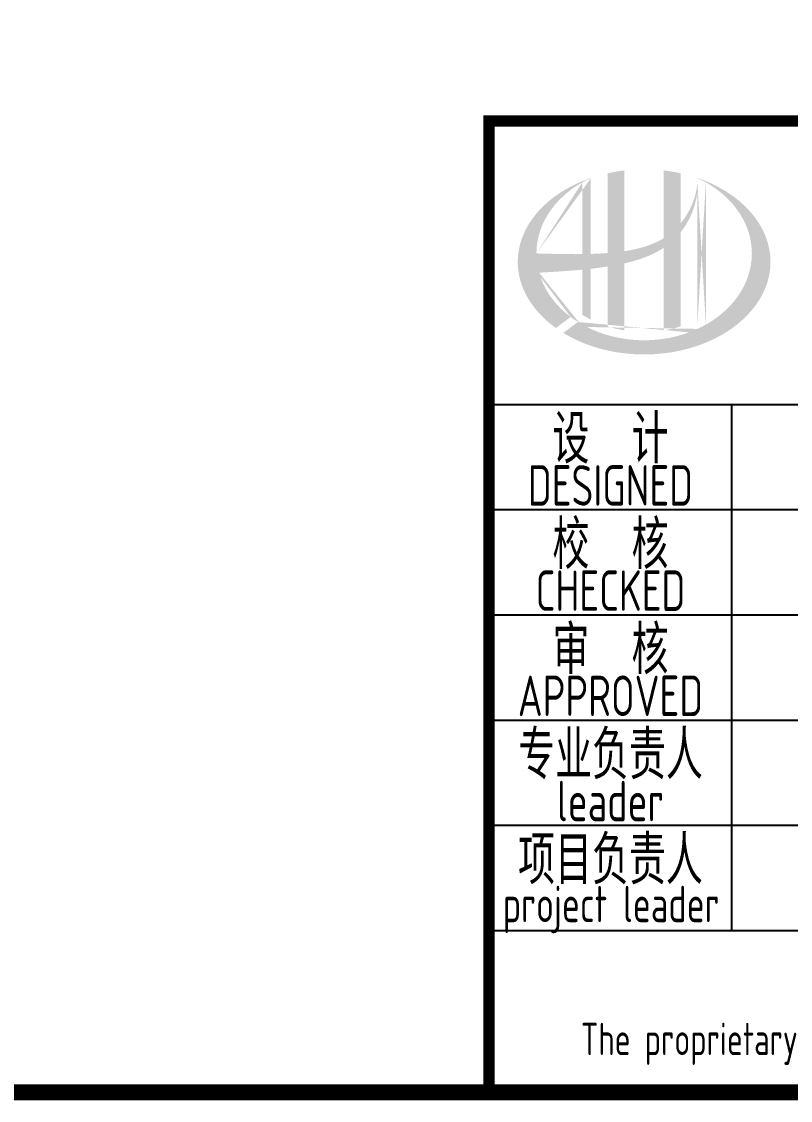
# Model space of a CAD drawing. Extents: x 6250600 to 6678662, y -692028 to -290561.
# Drawn here: x 6581553 to 6586298, y -465433 to -458767 of the extents above; entities that cross this region are included whole.
import ezdxf
from ezdxf.enums import TextEntityAlignment as Align

# ---------------------------------------------------------------- set-up
doc = ezdxf.new("R2010")
doc.units = 0
doc.header["$LTSCALE"] = 1000
doc.header["$MEASUREMENT"] = 0
doc.layers.get('0').update_dxf_attribs({"linetype": 'CONTINUOUS'})
doc.layers.add('PUB_TITLE', color=4, linetype='CONTINUOUS')
doc.styles.add('AHD', font='sceie.shx', dxfattribs={"width": 0.7, "bigfont": 'sceic.shx'})

msp = doc.modelspace()

# ---------------------------------------------------------------- hatches: boundary and pattern name
h = msp.add_hatch(color=256)
edge = h.paths.add_edge_path()
edge.add_spline(control_points=[(6585274.2, -460261), (6585280.3, -460259.6), (6585286.4, -460258.2), (6585335.5, -460246.3), (6585378.1, -460233.3), (6585453.1, -460202.2), (6585486, -460185.3), (6585516.8, -460164.7)], knot_values=[61.629012, 61.629012, 61.629012, 61.629012, 63.330431, 63.330431, 75.353634, 75.353634, 85.398649, 85.398649, 85.398649, 85.398649], degree=3, periodic=0)
edge.add_line((6585516.8, -460164.7), (6585516.8, -460674.9))
edge.add_spline(control_points=[(6585516.8, -460674.9), (6585534, -460672.1), (6585551, -460668.8), (6585585.8, -460660.7), (6585603.5, -460655.9), (6585620.8, -460650.5)], knot_values=[4.908456, 4.908456, 4.908456, 4.908456, 4.992821, 4.992821, 5.083034, 5.083034, 5.083034, 5.083034], degree=3, periodic=0)
edge.add_line((6585620.8, -460650.5), (6585620.8, -460069))
edge.add_spline(control_points=[(6585620.8, -460069), (6585629.5, -460058.1), (6585637.7, -460046.7), (6585663.8, -460007.1), (6585679.4, -459977.1), (6585708.7, -459904.3), (6585719.9, -459860.6), (6585724.6, -459815.2), (6585724.7, -459814), (6585724.8, -459812.7)], knot_values=[97.991744, 97.991744, 97.991744, 97.991744, 101.64219, 101.64219, 110.337975, 110.337975, 121.934322, 121.934322, 122.270691, 122.270691, 122.270691, 122.270691], degree=3, periodic=0)
edge.add_line((6585724.8, -459812.7), (6585724.8, -459742.3))
edge.add_spline(control_points=[(6585724.8, -459742.3), (6585724.8, -459749.9), (6585724.4, -459757.6), (6585723.8, -459765.3)], knot_values=[126.194075, 126.194075, 126.194075, 126.194075, 128.396762, 128.396762, 128.396762, 128.396762], degree=3, periodic=0)
edge.add_spline(control_points=[(6585723.8, -459765.3), (6585723.4, -459771.5), (6585722.7, -459777.7), (6585722, -459783.9)], knot_values=[124.417049, 124.417049, 124.417049, 124.417049, 126.194075, 126.194075, 126.194075, 126.194075], degree=3, periodic=0)
edge.add_spline(control_points=[(6585722, -459783.9), (6585720.8, -459793), (6585719.4, -459802.1), (6585717.6, -459811.2)], knot_values=[121.80529, 121.80529, 121.80529, 121.80529, 124.417049, 124.417049, 124.417049, 124.417049], degree=3, periodic=0)
edge.add_spline(control_points=[(6585717.6, -459811.2), (6585715.2, -459823.4), (6585712.2, -459835.5), (6585708.8, -459847.5)], knot_values=[118.31574, 118.31574, 118.31574, 118.31574, 121.80529, 121.80529, 121.80529, 121.80529], degree=3, periodic=0)
edge.add_spline(control_points=[(6585708.8, -459847.5), (6585705.3, -459859.7), (6585701.2, -459871.7), (6585696.7, -459883.5)], knot_values=[114.795988, 114.795988, 114.795988, 114.795988, 118.31574, 118.31574, 118.31574, 118.31574], degree=3, periodic=0)
edge.add_spline(control_points=[(6585696.7, -459883.5), (6585692.2, -459895.2), (6585687.2, -459906.8), (6585681.8, -459918.1)], knot_values=[111.329641, 111.329641, 111.329641, 111.329641, 114.795988, 114.795988, 114.795988, 114.795988], degree=3, periodic=0)
edge.add_spline(control_points=[(6585681.8, -459918.1), (6585676.2, -459929.7), (6585670.2, -459941), (6585663.8, -459952.1)], knot_values=[107.79529, 107.79529, 107.79529, 107.79529, 111.329641, 111.329641, 111.329641, 111.329641], degree=3, periodic=0)
edge.add_spline(control_points=[(6585663.8, -459952.1), (6585657.5, -459962.9), (6585650.7, -459973.5), (6585643.6, -459983.7)], knot_values=[104.343579, 104.343579, 104.343579, 104.343579, 107.79529, 107.79529, 107.79529, 107.79529], degree=3, periodic=0)
edge.add_spline(control_points=[(6585643.6, -459983.7), (6585636.4, -459994.1), (6585628.8, -460004.2), (6585620.8, -460013.9)], knot_values=[100.8507, 100.8507, 100.8507, 100.8507, 104.343579, 104.343579, 104.343579, 104.343579], degree=3, periodic=0)
edge.add_line((6585620.8, -460013.9), (6585620.8, -459704.6))
edge.add_spline(control_points=[(6585620.8, -459704.6), (6585586.8, -459697), (6585552, -459691.1), (6585516.8, -459687.1)], knot_values=[4.423999, 4.423999, 4.423999, 4.423999, 4.558741, 4.558741, 4.558741, 4.558741], degree=3, periodic=0)
edge.add_line((6585516.8, -459687.1), (6585516.8, -460105.2))
edge.add_spline(control_points=[(6585516.8, -460105.2), (6585444.9, -460149.7), (6585360.7, -460173), (6585274.2, -460186)], knot_values=[63.246215, 63.246215, 63.246215, 63.246215, 87.689124, 87.689124, 87.689124, 87.689124], degree=3, periodic=0)
edge.add_line((6585274.2, -460186), (6585274.2, -459687.1))
edge.add_spline(control_points=[(6585274.2, -459687.1), (6585239, -459691.1), (6585204.2, -459697), (6585170.2, -459704.6)], knot_values=[4.866038, 4.866038, 4.866038, 4.866038, 5.000777, 5.000777, 5.000777, 5.000777], degree=3, periodic=0)
edge.add_line((6585170.2, -459704.6), (6585170.2, -460197.4))
edge.add_spline(control_points=[(6585170.2, -460197.4), (6585168.5, -460197.5), (6585133.6, -460200.2), (6585098.9, -460201.9), (6585066.2, -460203)], knot_values=[43.657356, 43.657356, 43.657356, 43.657356, 44.134253, 53.497092, 53.497092, 53.497092, 53.497092], degree=3, periodic=0)
edge.add_line((6585066.2, -460203), (6585066.2, -459733.8))
edge.add_spline(control_points=[(6585066.2, -459733.8), (6585049.1, -459739.7), (6585032.4, -459746), (6585016, -459752.7)], knot_values=[5.14157, 5.14157, 5.14157, 5.14157, 5.212921, 5.212921, 5.212921, 5.212921], degree=3, periodic=0)
edge.add_spline(control_points=[(6585016, -459752.7), (6585009.1, -459755.5), (6585002.2, -459758.5), (6584970, -459772.6), (6584945.5, -459784.9), (6584922, -459798.1)], knot_values=[5.212921, 5.212921, 5.212921, 5.212921, 5.24296, 5.24296, 5.355623, 5.355623, 5.355623, 5.355623], degree=3, periodic=0)
edge.add_spline(control_points=[(6584922, -459798.1), (6584907.1, -459806.4), (6584892.7, -459815.2), (6584878.7, -459824.3)], knot_values=[5.355623, 5.355623, 5.355623, 5.355623, 5.426974, 5.426974, 5.426974, 5.426974], degree=3, periodic=0)
edge.add_spline(control_points=[(6584878.7, -459824.3), (6584871.3, -459829.1), (6584864, -459834), (6584850.5, -459843.5), (6584844.2, -459848), (6584838.1, -459852.6)], knot_values=[5.426974, 5.426974, 5.426974, 5.426974, 5.464765, 5.464765, 5.498325, 5.498325, 5.498325, 5.498325], degree=3, periodic=0)
edge.add_spline(control_points=[(6584838.1, -459852.6), (6584812, -459872.2), (6584788, -459893.1), (6584766.1, -459915)], knot_values=[5.498325, 5.498325, 5.498325, 5.498325, 5.641027, 5.641027, 5.641027, 5.641027], degree=3, periodic=0)
edge.add_spline(control_points=[(6584766.1, -459915), (6584759.1, -459922), (6584752.3, -459929.2), (6584731.9, -459951.7), (6584719, -459967.6), (6584707.2, -459983.8)], knot_values=[5.641027, 5.641027, 5.641027, 5.641027, 5.686569, 5.686569, 5.783729, 5.783729, 5.783729, 5.783729], degree=3, periodic=0)
edge.add_spline(control_points=[(6584707.2, -459983.8), (6584692.1, -460004.6), (6584678.8, -460025.9), (6584665.7, -460050.9), (6584664, -460054.1), (6584662.5, -460057.3)], knot_values=[5.783729, 5.783729, 5.783729, 5.783729, 5.908374, 5.908374, 5.92643, 5.92643, 5.92643, 5.92643], degree=3, periodic=0)
edge.add_spline(control_points=[(6584662.5, -460057.3), (6584650, -460082.4), (6584640, -460108), (6584632.4, -460134)], knot_values=[5.92643, 5.92643, 5.92643, 5.92643, 6.069132, 6.069132, 6.069132, 6.069132], degree=3, periodic=0)
edge.add_spline(control_points=[(6584632.4, -460134), (6584629.2, -460145.1), (6584626.5, -460156.2), (6584621.1, -460182.4), (6584618.8, -460197.4), (6584617.4, -460212.5)], knot_values=[6.069132, 6.069132, 6.069132, 6.069132, 6.130179, 6.130179, 6.211834, 6.211834, 6.211834, 6.211834], degree=3, periodic=0)
edge.add_spline(control_points=[(6584617.4, -460212.5), (6584616.1, -460225.7), (6584615.5, -460238.9), (6584615.5, -460252.1)], knot_values=[6.211834, 6.211834, 6.211834, 6.211834, 6.283185, 6.283185, 6.283185, 6.283185], degree=3, periodic=0)
edge.add_spline(control_points=[(6584615.5, -460252.1), (6584615.5, -460261.4), (6584615.8, -460270.7), (6584616.5, -460280)], knot_values=[6.283185, 6.283185, 6.283185, 6.283185, 6.333655, 6.333655, 6.333655, 6.333655], degree=3, periodic=0)
edge.add_spline(control_points=[(6584616.5, -460280), (6584617.7, -460298.7), (6584620.2, -460317.3), (6584624, -460335.8)], knot_values=[6.333655, 6.333655, 6.333655, 6.333655, 6.434594, 6.434594, 6.434594, 6.434594], degree=3, periodic=0)
edge.add_spline(control_points=[(6584624, -460335.8), (6584624.2, -460337), (6584624.5, -460338.3), (6584628.4, -460356.7), (6584633.2, -460373.9), (6584639, -460390.9)], knot_values=[6.434594, 6.434594, 6.434594, 6.434594, 6.441278, 6.441278, 6.535532, 6.535532, 6.535532, 6.535532], degree=3, periodic=0)
edge.add_spline(control_points=[(6584639, -460390.9), (6584645.3, -460409.2), (6584652.8, -460427.2), (6584661.6, -460445)], knot_values=[6.535532, 6.535532, 6.535532, 6.535532, 6.636471, 6.636471, 6.636471, 6.636471], degree=3, periodic=0)
edge.add_spline(control_points=[(6584661.6, -460445), (6584663.8, -460449.5), (6584666, -460453.9), (6584675.4, -460471.6), (6584683.1, -460484.6), (6584691.5, -460497.5)], knot_values=[6.636471, 6.636471, 6.636471, 6.636471, 6.661894, 6.661894, 6.73741, 6.73741, 6.73741, 6.73741], degree=3, periodic=0)
edge.add_spline(control_points=[(6584691.5, -460497.5), (6584702.6, -460514.6), (6584715, -460531.4), (6584728.5, -460547.8)], knot_values=[6.73741, 6.73741, 6.73741, 6.73741, 6.838349, 6.838349, 6.838349, 6.838349], degree=3, periodic=0)
edge.add_spline(control_points=[(6584728.5, -460547.8), (6584734.5, -460555), (6584740.6, -460562), (6584755.1, -460578), (6584763.7, -460586.8), (6584772.5, -460595.5)], knot_values=[6.838349, 6.838349, 6.838349, 6.838349, 6.88251, 6.88251, 6.939288, 6.939288, 6.939288, 6.939288], degree=3, periodic=0)
edge.add_spline(control_points=[(6584772.5, -460595.5), (6584788.3, -460610.8), (6584805.2, -460625.7), (6584823.1, -460639.9)], knot_values=[6.939288, 6.939288, 6.939288, 6.939288, 7.040227, 7.040227, 7.040227, 7.040227], degree=3, periodic=0)
edge.add_spline(control_points=[(6584823.1, -460639.9), (6584832, -460647), (6584841.2, -460653.9), (6584850.7, -460660.7)], knot_values=[7.040227, 7.040227, 7.040227, 7.040227, 7.090696, 7.090696, 7.090696, 7.090696], degree=3, periodic=0)
edge.add_line((6584850.7, -460660.7), (6584941.8, -460592.3))
edge.add_ellipse((6585395.5, -460200.1), major_axis=(665, 0), ratio=0.806676, start_angle=192.81901, end_angle=226.98533, ccw=False)
edge.add_spline(control_points=[(6584747.1, -460319.1), (6584771.1, -460317.6), (6584795.2, -460316.1), (6584883.9, -460310.6), (6584948.7, -460306.3), (6585014.2, -460300)], knot_values=[11.398263, 11.398263, 11.398263, 11.398263, 18.40729, 18.40729, 37.18094, 37.18094, 37.18094, 37.18094], degree=3, periodic=0)
edge.add_line((6585014.2, -460300), (6585014.2, -460579))
edge.add_spline(control_points=[(6585014.2, -460579), (6585017.7, -460581.3), (6585021.3, -460583.5), (6585038.3, -460593.7), (6585052, -460601.3), (6585066.2, -460608.4)], knot_values=[4.049945, 4.049945, 4.049945, 4.049945, 4.072021, 4.072021, 4.153257, 4.153257, 4.153257, 4.153257], degree=3, periodic=0)
edge.add_line((6585066.2, -460608.4), (6585066.2, -460294.5))
edge.add_spline(control_points=[(6585066.2, -460294.5), (6585098.4, -460290.9), (6585130.7, -460286.6), (6585165.6, -460281.2), (6585167.9, -460280.9), (6585170.2, -460280.5)], knot_values=[42.135009, 42.135009, 42.135009, 42.135009, 51.307228, 51.307228, 51.948574, 51.948574, 51.948574, 51.948574], degree=3, periodic=0)
edge.add_line((6585170.2, -460280.5), (6585170.2, -460650.5))
edge.add_spline(control_points=[(6585170.2, -460650.5), (6585203.8, -460661), (6585238.7, -460669.2), (6585274.2, -460674.9)], knot_values=[4.34174, 4.34174, 4.34174, 4.34174, 4.516316, 4.516316, 4.516316, 4.516316], degree=3, periodic=0)
edge.add_line((6585274.2, -460674.9), (6585274.2, -460261))
edge = h.paths.add_edge_path(flags=16)
edge.add_ellipse((6585395.5, -460200.1), major_axis=(665, 0), ratio=0.806676, start_angle=124.98746, end_angle=179.99898, ccw=False)
edge.add_line((6585014.2, -459760.5), (6585014.2, -460204.1))
edge.add_spline(control_points=[(6585014.2, -460204.1), (6584918.8, -460205.5), (6584824.9, -460202.4), (6584730.5, -460200)], knot_values=[11.27373, 11.27373, 11.27373, 11.27373, 38.687513, 38.687513, 38.687513, 38.687513], degree=3, periodic=0)
edge = h.paths.add_edge_path()
edge.add_spline(control_points=[(6584896.7, -460691.2), (6584927.7, -460710.2), (6584960.9, -460727.5), (6585045.5, -460764.7), (6585098.8, -460782.5), (6585209.5, -460809.1), (6585267, -460817.8), (6585383.1, -460825.6), (6585441.8, -460824.6), (6585557.3, -460813.2), (6585614.2, -460802.6), (6585723.2, -460772.6), (6585775.4, -460753.1), (6585872.3, -460706.2), (6585917, -460678.8), (6585997, -460617.9), (6586032.2, -460584.3), (6586091.5, -460512.8), (6586115.6, -460475), (6586152, -460396.8), (6586164.3, -460356.6), (6586176.9, -460275.4), (6586177.1, -460234.4), (6586165.7, -460153), (6586153.9, -460112.5), (6586118.3, -460033.7), (6586094.5, -459995.5), (6586035.6, -459923.3), (6586000.6, -459889.4), (6585920.8, -459827.7), (6585876, -459800), (6585794.9, -459760.3), (6585760.5, -459746.1), (6585724.8, -459733.8)], knot_values=[0.886421, 0.886421, 0.886421, 0.886421, 1.040557, 1.040557, 1.261172, 1.261172, 1.481788, 1.481788, 1.702404, 1.702404, 1.92302, 1.92302, 2.143636, 2.143636, 2.364252, 2.364252, 2.584868, 2.584868, 2.805484, 2.805484, 3.026099, 3.026099, 3.246715, 3.246715, 3.46852, 3.46852, 3.690325, 3.690325, 3.91213, 3.91213, 4.133935, 4.133935, 4.283209, 4.283209, 4.283209, 4.283209], degree=3, periodic=0)
edge.add_line((6585724.8, -459733.8), (6585724.8, -459733.9))
edge.add_spline(control_points=[(6585724.8, -459734), (6585724.9, -459736.7), (6585724.9, -459739.5), (6585724.8, -459742.3)], knot_values=[128.396762, 128.396762, 128.396762, 128.396762, 129.192193, 129.192193, 129.192193, 129.192193], degree=3, periodic=0)
edge.add_line((6585724.8, -459742.3), (6585724.8, -460666.1))
edge.add_ellipse((6585395.5, -460200.1), major_axis=(665, 0), ratio=0.806676, start_angle=232.10542, end_angle=299.68334, ccw=False)
edge.add_line((6584987, -460623.4), (6584896.7, -460691.2))
edge = h.paths.add_edge_path(flags=16)
edge.add_ellipse((6585395.5, -460200.1), major_axis=(665, 0), ratio=0.806676, start_angle=304.98746, end_angle=415.01211, ccw=False)
edge.add_line((6585776.8, -460639.6), (6585776.8, -459760.5))
h = msp.add_hatch(color=256)
edge = h.paths.add_edge_path()
edge.add_spline(control_points=[(6585274.2, -460261), (6585280.3, -460259.6), (6585286.4, -460258.2), (6585335.5, -460246.3), (6585378.1, -460233.3), (6585453.1, -460202.2), (6585486, -460185.3), (6585516.8, -460164.7)], knot_values=[61.629012, 61.629012, 61.629012, 61.629012, 63.330431, 63.330431, 75.353634, 75.353634, 85.398649, 85.398649, 85.398649, 85.398649], degree=3, periodic=0)
edge.add_line((6585516.8, -460164.7), (6585516.8, -460674.9))
edge.add_spline(control_points=[(6585516.8, -460674.9), (6585534, -460672.1), (6585551, -460668.8), (6585585.8, -460660.7), (6585603.5, -460655.9), (6585620.8, -460650.5)], knot_values=[4.908456, 4.908456, 4.908456, 4.908456, 4.992821, 4.992821, 5.083034, 5.083034, 5.083034, 5.083034], degree=3, periodic=0)
edge.add_line((6585620.8, -460650.5), (6585620.8, -460069))
edge.add_spline(control_points=[(6585620.8, -460069), (6585629.5, -460058.1), (6585637.7, -460046.7), (6585663.8, -460007.1), (6585679.4, -459977.1), (6585708.7, -459904.3), (6585719.9, -459860.6), (6585724.6, -459815.2), (6585724.7, -459814), (6585724.8, -459812.7)], knot_values=[97.991744, 97.991744, 97.991744, 97.991744, 101.64219, 101.64219, 110.337975, 110.337975, 121.934322, 121.934322, 122.270691, 122.270691, 122.270691, 122.270691], degree=3, periodic=0)
edge.add_line((6585724.8, -459812.7), (6585724.8, -459742.3))
edge.add_spline(control_points=[(6585724.8, -459742.3), (6585724.8, -459749.9), (6585724.4, -459757.6), (6585723.8, -459765.3)], knot_values=[126.194075, 126.194075, 126.194075, 126.194075, 128.396762, 128.396762, 128.396762, 128.396762], degree=3, periodic=0)
edge.add_spline(control_points=[(6585723.8, -459765.3), (6585723.4, -459771.5), (6585722.7, -459777.7), (6585722, -459783.9)], knot_values=[124.417049, 124.417049, 124.417049, 124.417049, 126.194075, 126.194075, 126.194075, 126.194075], degree=3, periodic=0)
edge.add_spline(control_points=[(6585722, -459783.9), (6585720.8, -459793), (6585719.4, -459802.1), (6585717.6, -459811.2)], knot_values=[121.80529, 121.80529, 121.80529, 121.80529, 124.417049, 124.417049, 124.417049, 124.417049], degree=3, periodic=0)
edge.add_spline(control_points=[(6585717.6, -459811.2), (6585715.2, -459823.4), (6585712.2, -459835.5), (6585708.8, -459847.5)], knot_values=[118.31574, 118.31574, 118.31574, 118.31574, 121.80529, 121.80529, 121.80529, 121.80529], degree=3, periodic=0)
edge.add_spline(control_points=[(6585708.8, -459847.5), (6585705.3, -459859.7), (6585701.2, -459871.7), (6585696.7, -459883.5)], knot_values=[114.795988, 114.795988, 114.795988, 114.795988, 118.31574, 118.31574, 118.31574, 118.31574], degree=3, periodic=0)
edge.add_spline(control_points=[(6585696.7, -459883.5), (6585692.2, -459895.2), (6585687.2, -459906.8), (6585681.8, -459918.1)], knot_values=[111.329641, 111.329641, 111.329641, 111.329641, 114.795988, 114.795988, 114.795988, 114.795988], degree=3, periodic=0)
edge.add_spline(control_points=[(6585681.8, -459918.1), (6585676.2, -459929.7), (6585670.2, -459941), (6585663.8, -459952.1)], knot_values=[107.79529, 107.79529, 107.79529, 107.79529, 111.329641, 111.329641, 111.329641, 111.329641], degree=3, periodic=0)
edge.add_spline(control_points=[(6585663.8, -459952.1), (6585657.5, -459962.9), (6585650.7, -459973.5), (6585643.6, -459983.7)], knot_values=[104.343579, 104.343579, 104.343579, 104.343579, 107.79529, 107.79529, 107.79529, 107.79529], degree=3, periodic=0)
edge.add_spline(control_points=[(6585643.6, -459983.7), (6585636.4, -459994.1), (6585628.8, -460004.2), (6585620.8, -460013.9)], knot_values=[100.8507, 100.8507, 100.8507, 100.8507, 104.343579, 104.343579, 104.343579, 104.343579], degree=3, periodic=0)
edge.add_line((6585620.8, -460013.9), (6585620.8, -459704.6))
edge.add_spline(control_points=[(6585620.8, -459704.6), (6585586.8, -459697), (6585552, -459691.1), (6585516.8, -459687.1)], knot_values=[4.423999, 4.423999, 4.423999, 4.423999, 4.558741, 4.558741, 4.558741, 4.558741], degree=3, periodic=0)
edge.add_line((6585516.8, -459687.1), (6585516.8, -460105.2))
edge.add_spline(control_points=[(6585516.8, -460105.2), (6585444.9, -460149.7), (6585360.7, -460173), (6585274.2, -460186)], knot_values=[63.246215, 63.246215, 63.246215, 63.246215, 87.689124, 87.689124, 87.689124, 87.689124], degree=3, periodic=0)
edge.add_line((6585274.2, -460186), (6585274.2, -459687.1))
edge.add_spline(control_points=[(6585274.2, -459687.1), (6585239, -459691.1), (6585204.2, -459697), (6585170.2, -459704.6)], knot_values=[4.866038, 4.866038, 4.866038, 4.866038, 5.000777, 5.000777, 5.000777, 5.000777], degree=3, periodic=0)
edge.add_line((6585170.2, -459704.6), (6585170.2, -460197.4))
edge.add_spline(control_points=[(6585170.2, -460197.4), (6585168.5, -460197.5), (6585133.6, -460200.2), (6585098.9, -460201.9), (6585066.2, -460203)], knot_values=[43.657356, 43.657356, 43.657356, 43.657356, 44.134253, 53.497092, 53.497092, 53.497092, 53.497092], degree=3, periodic=0)
edge.add_line((6585066.2, -460203), (6585066.2, -459733.8))
edge.add_spline(control_points=[(6585066.2, -459733.8), (6585049.1, -459739.7), (6585032.4, -459746), (6585016, -459752.7)], knot_values=[5.14157, 5.14157, 5.14157, 5.14157, 5.212921, 5.212921, 5.212921, 5.212921], degree=3, periodic=0)
edge.add_spline(control_points=[(6585016, -459752.7), (6585009.1, -459755.5), (6585002.2, -459758.5), (6584970, -459772.6), (6584945.5, -459784.9), (6584922, -459798.1)], knot_values=[5.212921, 5.212921, 5.212921, 5.212921, 5.24296, 5.24296, 5.355623, 5.355623, 5.355623, 5.355623], degree=3, periodic=0)
edge.add_spline(control_points=[(6584922, -459798.1), (6584907.1, -459806.4), (6584892.7, -459815.2), (6584878.7, -459824.3)], knot_values=[5.355623, 5.355623, 5.355623, 5.355623, 5.426974, 5.426974, 5.426974, 5.426974], degree=3, periodic=0)
edge.add_spline(control_points=[(6584878.7, -459824.3), (6584871.3, -459829.1), (6584864, -459834), (6584850.5, -459843.5), (6584844.2, -459848), (6584838.1, -459852.6)], knot_values=[5.426974, 5.426974, 5.426974, 5.426974, 5.464765, 5.464765, 5.498325, 5.498325, 5.498325, 5.498325], degree=3, periodic=0)
edge.add_spline(control_points=[(6584838.1, -459852.6), (6584812, -459872.2), (6584788, -459893.1), (6584766.1, -459915)], knot_values=[5.498325, 5.498325, 5.498325, 5.498325, 5.641027, 5.641027, 5.641027, 5.641027], degree=3, periodic=0)
edge.add_spline(control_points=[(6584766.1, -459915), (6584759.1, -459922), (6584752.3, -459929.2), (6584731.9, -459951.7), (6584719, -459967.6), (6584707.2, -459983.8)], knot_values=[5.641027, 5.641027, 5.641027, 5.641027, 5.686569, 5.686569, 5.783729, 5.783729, 5.783729, 5.783729], degree=3, periodic=0)
edge.add_spline(control_points=[(6584707.2, -459983.8), (6584692.1, -460004.6), (6584678.8, -460025.9), (6584665.7, -460050.9), (6584664, -460054.1), (6584662.5, -460057.3)], knot_values=[5.783729, 5.783729, 5.783729, 5.783729, 5.908374, 5.908374, 5.92643, 5.92643, 5.92643, 5.92643], degree=3, periodic=0)
edge.add_spline(control_points=[(6584662.5, -460057.3), (6584650, -460082.4), (6584640, -460108), (6584632.4, -460134)], knot_values=[5.92643, 5.92643, 5.92643, 5.92643, 6.069132, 6.069132, 6.069132, 6.069132], degree=3, periodic=0)
edge.add_spline(control_points=[(6584632.4, -460134), (6584629.2, -460145.1), (6584626.5, -460156.2), (6584621.1, -460182.4), (6584618.8, -460197.4), (6584617.4, -460212.5)], knot_values=[6.069132, 6.069132, 6.069132, 6.069132, 6.130179, 6.130179, 6.211834, 6.211834, 6.211834, 6.211834], degree=3, periodic=0)
edge.add_spline(control_points=[(6584617.4, -460212.5), (6584616.1, -460225.7), (6584615.5, -460238.9), (6584615.5, -460252.1)], knot_values=[6.211834, 6.211834, 6.211834, 6.211834, 6.283185, 6.283185, 6.283185, 6.283185], degree=3, periodic=0)
edge.add_spline(control_points=[(6584615.5, -460252.1), (6584615.5, -460261.4), (6584615.8, -460270.7), (6584616.5, -460280)], knot_values=[6.283185, 6.283185, 6.283185, 6.283185, 6.333655, 6.333655, 6.333655, 6.333655], degree=3, periodic=0)
edge.add_spline(control_points=[(6584616.5, -460280), (6584617.7, -460298.7), (6584620.2, -460317.3), (6584624, -460335.8)], knot_values=[6.333655, 6.333655, 6.333655, 6.333655, 6.434594, 6.434594, 6.434594, 6.434594], degree=3, periodic=0)
edge.add_spline(control_points=[(6584624, -460335.8), (6584624.2, -460337), (6584624.5, -460338.3), (6584628.4, -460356.7), (6584633.2, -460373.9), (6584639, -460390.9)], knot_values=[6.434594, 6.434594, 6.434594, 6.434594, 6.441278, 6.441278, 6.535532, 6.535532, 6.535532, 6.535532], degree=3, periodic=0)
edge.add_spline(control_points=[(6584639, -460390.9), (6584645.3, -460409.2), (6584652.8, -460427.2), (6584661.6, -460445)], knot_values=[6.535532, 6.535532, 6.535532, 6.535532, 6.636471, 6.636471, 6.636471, 6.636471], degree=3, periodic=0)
edge.add_spline(control_points=[(6584661.6, -460445), (6584663.8, -460449.5), (6584666, -460453.9), (6584675.4, -460471.6), (6584683.1, -460484.6), (6584691.5, -460497.5)], knot_values=[6.636471, 6.636471, 6.636471, 6.636471, 6.661894, 6.661894, 6.73741, 6.73741, 6.73741, 6.73741], degree=3, periodic=0)
edge.add_spline(control_points=[(6584691.5, -460497.5), (6584702.6, -460514.6), (6584715, -460531.4), (6584728.5, -460547.8)], knot_values=[6.73741, 6.73741, 6.73741, 6.73741, 6.838349, 6.838349, 6.838349, 6.838349], degree=3, periodic=0)
edge.add_spline(control_points=[(6584728.5, -460547.8), (6584734.5, -460555), (6584740.6, -460562), (6584755.1, -460578), (6584763.7, -460586.8), (6584772.5, -460595.5)], knot_values=[6.838349, 6.838349, 6.838349, 6.838349, 6.88251, 6.88251, 6.939288, 6.939288, 6.939288, 6.939288], degree=3, periodic=0)
edge.add_spline(control_points=[(6584772.5, -460595.5), (6584788.3, -460610.8), (6584805.2, -460625.7), (6584823.1, -460639.9)], knot_values=[6.939288, 6.939288, 6.939288, 6.939288, 7.040227, 7.040227, 7.040227, 7.040227], degree=3, periodic=0)
edge.add_spline(control_points=[(6584823.1, -460639.9), (6584832, -460647), (6584841.2, -460653.9), (6584850.7, -460660.7)], knot_values=[7.040227, 7.040227, 7.040227, 7.040227, 7.090696, 7.090696, 7.090696, 7.090696], degree=3, periodic=0)
edge.add_line((6584850.7, -460660.7), (6584941.8, -460592.3))
edge.add_ellipse((6585395.5, -460200.1), major_axis=(665, 0), ratio=0.806676, start_angle=192.81901, end_angle=226.98533, ccw=False)
edge.add_spline(control_points=[(6584747.1, -460319.1), (6584771.1, -460317.6), (6584795.2, -460316.1), (6584883.9, -460310.6), (6584948.7, -460306.3), (6585014.2, -460300)], knot_values=[11.398263, 11.398263, 11.398263, 11.398263, 18.40729, 18.40729, 37.18094, 37.18094, 37.18094, 37.18094], degree=3, periodic=0)
edge.add_line((6585014.2, -460300), (6585014.2, -460579))
edge.add_spline(control_points=[(6585014.2, -460579), (6585017.7, -460581.3), (6585021.3, -460583.5), (6585038.3, -460593.7), (6585052, -460601.3), (6585066.2, -460608.4)], knot_values=[4.049945, 4.049945, 4.049945, 4.049945, 4.072021, 4.072021, 4.153257, 4.153257, 4.153257, 4.153257], degree=3, periodic=0)
edge.add_line((6585066.2, -460608.4), (6585066.2, -460294.5))
edge.add_spline(control_points=[(6585066.2, -460294.5), (6585098.4, -460290.9), (6585130.7, -460286.6), (6585165.6, -460281.2), (6585167.9, -460280.9), (6585170.2, -460280.5)], knot_values=[42.135009, 42.135009, 42.135009, 42.135009, 51.307228, 51.307228, 51.948574, 51.948574, 51.948574, 51.948574], degree=3, periodic=0)
edge.add_line((6585170.2, -460280.5), (6585170.2, -460650.5))
edge.add_spline(control_points=[(6585170.2, -460650.5), (6585203.8, -460661), (6585238.7, -460669.2), (6585274.2, -460674.9)], knot_values=[4.34174, 4.34174, 4.34174, 4.34174, 4.516316, 4.516316, 4.516316, 4.516316], degree=3, periodic=0)
edge.add_line((6585274.2, -460674.9), (6585274.2, -460261))
edge = h.paths.add_edge_path(flags=16)
edge.add_ellipse((6585395.5, -460200.1), major_axis=(665, 0), ratio=0.806676, start_angle=124.98746, end_angle=179.99898, ccw=False)
edge.add_line((6585014.2, -459760.5), (6585014.2, -460204.1))
edge.add_spline(control_points=[(6585014.2, -460204.1), (6584918.8, -460205.5), (6584824.9, -460202.4), (6584730.5, -460200)], knot_values=[11.27373, 11.27373, 11.27373, 11.27373, 38.687513, 38.687513, 38.687513, 38.687513], degree=3, periodic=0)
edge = h.paths.add_edge_path()
edge.add_spline(control_points=[(6584896.7, -460691.2), (6584927.7, -460710.2), (6584960.9, -460727.5), (6585045.5, -460764.7), (6585098.8, -460782.5), (6585209.5, -460809.1), (6585267, -460817.8), (6585383.1, -460825.6), (6585441.8, -460824.6), (6585557.3, -460813.2), (6585614.2, -460802.6), (6585723.2, -460772.6), (6585775.4, -460753.1), (6585872.3, -460706.2), (6585917, -460678.8), (6585997, -460617.9), (6586032.2, -460584.3), (6586091.5, -460512.8), (6586115.6, -460475), (6586152, -460396.8), (6586164.3, -460356.6), (6586176.9, -460275.4), (6586177.1, -460234.4), (6586165.7, -460153), (6586153.9, -460112.5), (6586118.3, -460033.7), (6586094.5, -459995.5), (6586035.6, -459923.3), (6586000.6, -459889.4), (6585920.8, -459827.7), (6585876, -459800), (6585794.9, -459760.3), (6585760.5, -459746.1), (6585724.8, -459733.8)], knot_values=[0.886421, 0.886421, 0.886421, 0.886421, 1.040557, 1.040557, 1.261172, 1.261172, 1.481788, 1.481788, 1.702404, 1.702404, 1.92302, 1.92302, 2.143636, 2.143636, 2.364252, 2.364252, 2.584868, 2.584868, 2.805484, 2.805484, 3.026099, 3.026099, 3.246715, 3.246715, 3.46852, 3.46852, 3.690325, 3.690325, 3.91213, 3.91213, 4.133935, 4.133935, 4.283209, 4.283209, 4.283209, 4.283209], degree=3, periodic=0)
edge.add_line((6585724.8, -459733.8), (6585724.8, -459733.9))
edge.add_spline(control_points=[(6585724.8, -459734), (6585724.9, -459736.7), (6585724.9, -459739.5), (6585724.8, -459742.3)], knot_values=[128.396762, 128.396762, 128.396762, 128.396762, 129.192193, 129.192193, 129.192193, 129.192193], degree=3, periodic=0)
edge.add_line((6585724.8, -459742.3), (6585724.8, -460666.1))
edge.add_ellipse((6585395.5, -460200.1), major_axis=(665, 0), ratio=0.806676, start_angle=232.10542, end_angle=299.68334, ccw=False)
edge.add_line((6584987, -460623.4), (6584896.7, -460691.2))
edge = h.paths.add_edge_path(flags=16)
edge.add_ellipse((6585395.5, -460200.1), major_axis=(665, 0), ratio=0.806676, start_angle=304.98746, end_angle=415.01211, ccw=False)
edge.add_line((6585776.8, -460639.6), (6585776.8, -459760.5))

# ---------------------------------------------------------------- linework, layer by layer
for p, q in [((6584437.7, -461132.7), (6602437.7, -461132.7)), ((6585937.7, -464382.7), (6585937.7, -461132.7)), ((6584437.7, -461782.7), (6589937.7, -461782.7)), ((6584437.7, -462432.7), (6589937.7, -462432.7)), ((6584437.7, -463082.7), (6589937.7, -463082.7)), ((6584437.7, -463732.7), (6602437.7, -463732.7)), ((6584437.7, -464382.7), (6602437.7, -464382.7)), ((6584437.7, -465382.7), (6602437.7, -465382.7))]:
    msp.add_line(p, q)
msp.add_lwpolyline([(6602437.7, -459382.7, 70, 70, 0), (6584437.7, -459382.7, 70, 70, 0), (6584437.7, -465382.7, 0, 0, 0)], format="xyseb")
at = {"const_width": 70}
msp.add_lwpolyline([(6584437.7, -459382.7), (6584437.7, -465382.7)], dxfattribs=at)
at = {"layer": 'PUB_TITLE', "color": 4, "const_width": 100}
msp.add_lwpolyline([(6546537.7, -465382.7), (6602437.7, -465382.7), (6602437.7, -425382.7), (6546537.7, -425382.7)], close=True, dxfattribs=at)

# ---------------------------------------------------------------- texts
at = {"style": 'AHD', "width": 0.8}
for s, height, p in [('设  计', 300, (6585187.7, -461332.7)), ('设  计', 300, (6585187.7, -461332.7)), ('DESIGNED', 250, (6585187.7, -461632.7)), ('DESIGNED', 250, (6585187.7, -461632.7)), ('校  核', 300, (6585187.7, -461982.7)), ('校  核', 300, (6585187.7, -461982.7)), ('CHECKED', 250, (6585187.7, -462282.7)), ('CHECKED', 250, (6585187.7, -462282.7)), ('审  核', 300, (6585187.7, -462632.7)), ('审  核', 300, (6585187.7, -462632.7)), ('APPROVED', 250, (6585187.7, -462932.7)), ('APPROVED', 250, (6585187.7, -462932.7)), ('专业负责人', 300, (6585187.7, -463282.7)), ('leader', 250, (6585187.7, -463582.7)), ('项目负责人', 300, (6585187.7, -463932.7)), ('project leader', 225, (6585191.7, -464252.7)), ('The proprietary right of this document belongs to Anhui Huadong Chemical And Medical Engineering  Co.,Ltd.  and any replication or transfer to the 3rd. side is forbidden without its permission. ', 200, (6593437.7, -465082.7)), ('The proprietary right of this document belongs to Anhui Huadong Chemical And Medical Engineering  Co.,Ltd.  and any replication or transfer to the 3rd. side is forbidden without its permission. ', 200, (6593437.7, -465082.7))]:
    msp.add_text(s, height=height, dxfattribs=at).set_placement(p, align=Align.MIDDLE)

doc.saveas('drawing.dxf')
